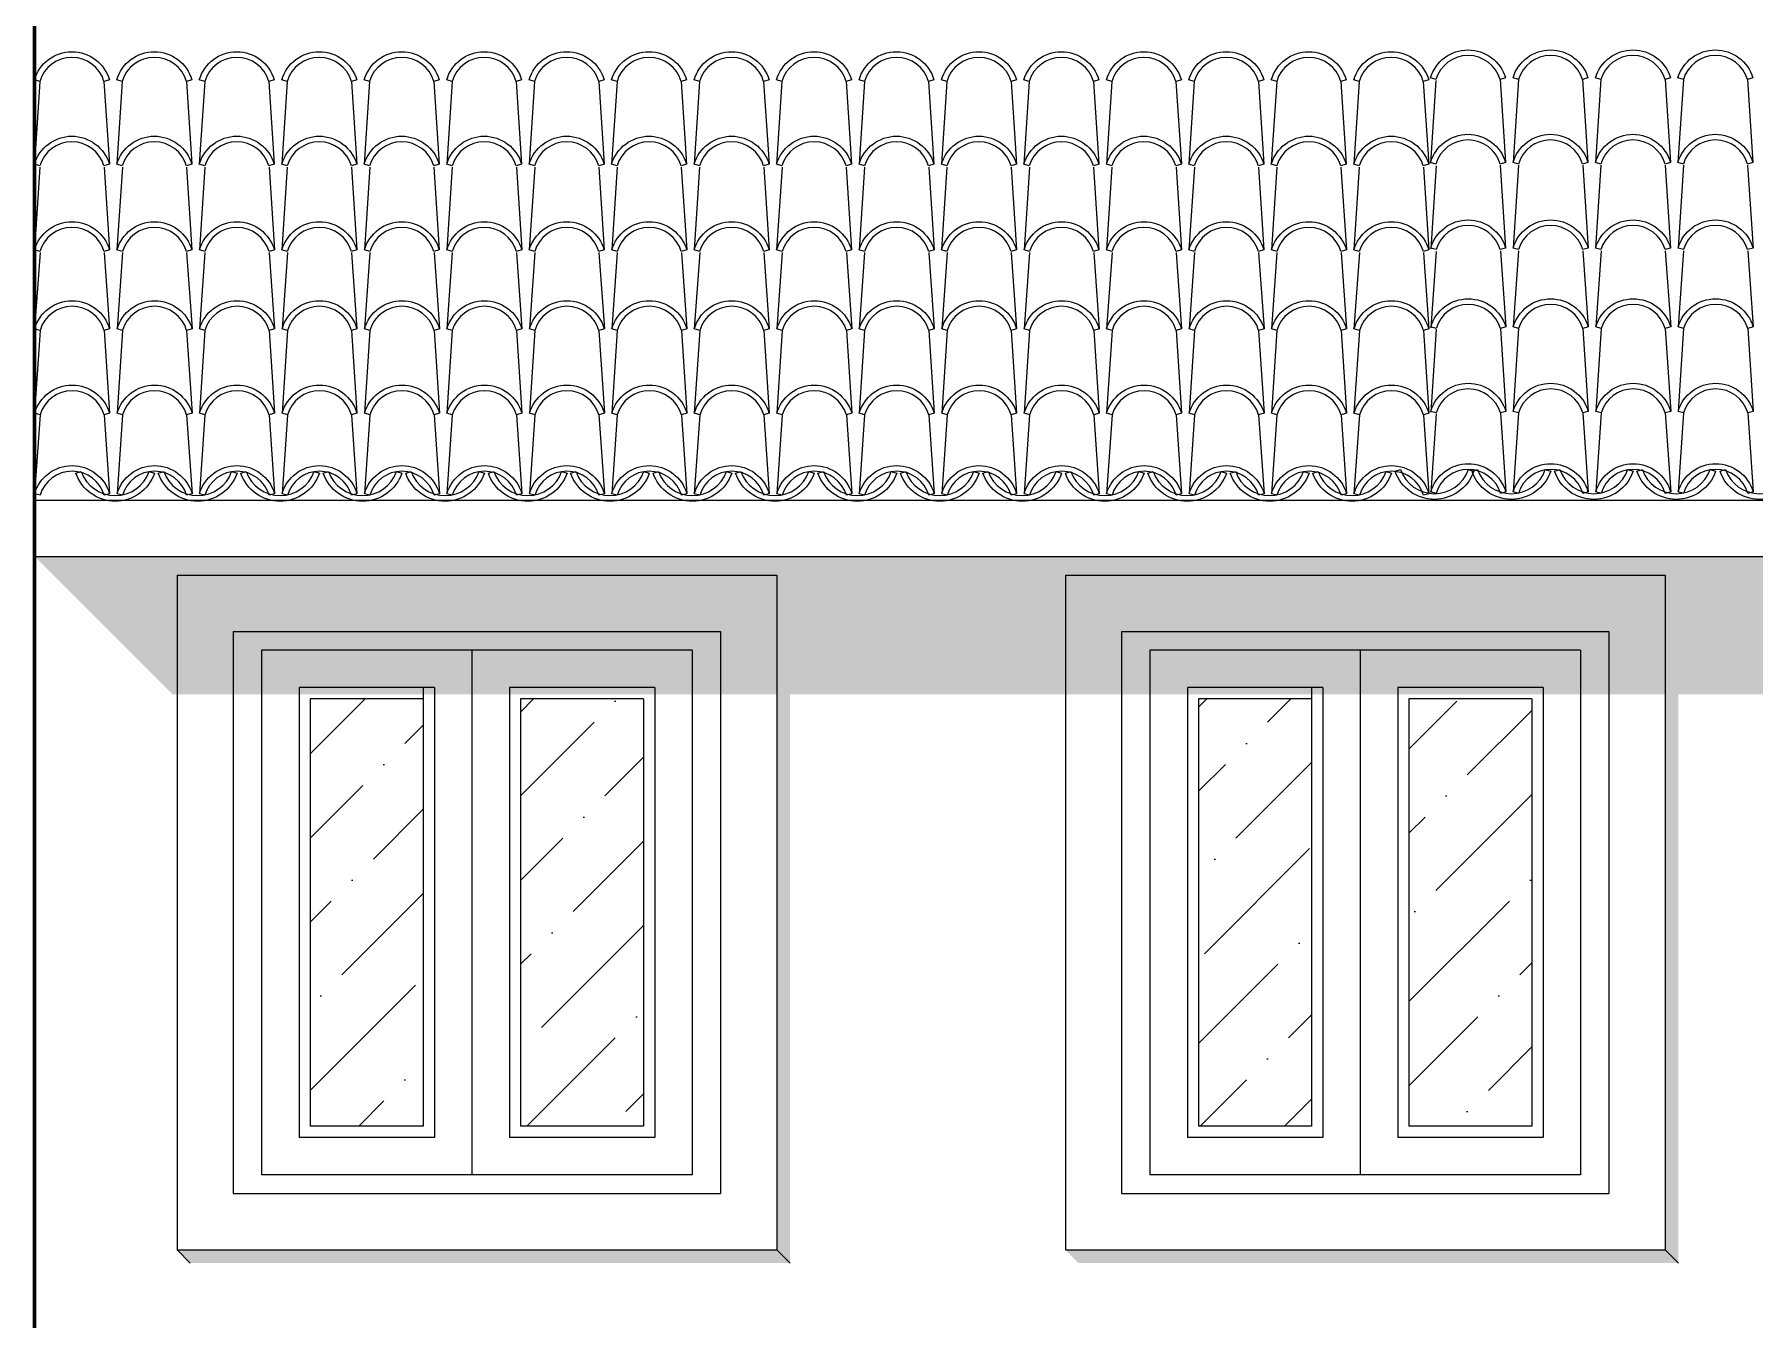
# Model space of a CAD drawing. Extents: x -111 to 1137, y -130 to 54.
# Drawn here: x 481.435 to 486.025, y 30.988 to 34.417 of the extents above; entities that cross this region are included whole.
import ezdxf

# ---------------------------------------------------------------- set-up
doc = ezdxf.new("R2010")
doc.units = 0
doc.layers.get('0').update_dxf_attribs({"lineweight": 0})
for name, color, linetype, lineweight in [('FACHADAS', 7, 'Continuous', 0), ('Muro div', 150, 'Continuous', 18), ('muros', 5, 'Continuous', 60), ('VENTANAS', 4, 'Continuous', 9)]:
    doc.layers.add(name, color=color, linetype=linetype, lineweight=lineweight)
pattern_1 = [(45, (566.05219, 98.1937), (0.0841899, 0.3086963), [0.396875, -0.079375, 0, -0.079375])]

msp = doc.modelspace()

# ---------------------------------------------------------------- hatches: boundary and pattern name
h = msp.add_hatch(color=256)
h.set_gradient(color1=(138, 138, 138), color2=(138, 138, 138), one_color=1, tint=0.54)
h.paths.add_polyline_path([(481.4358, 33.0244), (486.4508, 33.0244), (486.4508, 32.6564), (481.8038, 32.6564)])
h = msp.add_hatch(color=256)
h.set_gradient(color1=(138, 138, 138), color2=(138, 138, 138), one_color=1, tint=0.54)
h.paths.add_polyline_path([(483.4158, 31.1744), (481.8158, 31.1744), (481.8512, 31.1391), (483.4512, 31.1391)])
h.paths.add_polyline_path([(483.4512, 32.9391), (483.4158, 32.9744), (483.4158, 31.1744), (483.4512, 31.1391)])
h = msp.add_hatch(color=256)
h.set_gradient(color1=(138, 138, 138), color2=(138, 138, 138), one_color=1, tint=0.54)
h.paths.add_polyline_path([(485.7858, 31.1744), (484.1858, 31.1744), (484.2212, 31.1391), (485.8212, 31.1391)])
h.paths.add_polyline_path([(485.8212, 32.9391), (485.7858, 32.9744), (485.7858, 31.1744), (485.8212, 31.1391)])
at = {"layer": 'VENTANAS'}
h = msp.add_hatch(dxfattribs=at)
h.set_pattern_fill('ANSI36', color=256, scale=0.05, style=0)
h.set_pattern_definition(pattern_1)
h.paths.add_polyline_path([(482.4725, 32.6444), (482.1712, 32.6444), (482.1712, 31.5044), (482.4725, 31.5044)])
h = msp.add_hatch(dxfattribs=at)
h.set_pattern_fill('ANSI36', color=256, scale=0.05, style=0)
h.set_pattern_definition(pattern_1)
h.paths.add_polyline_path([(482.7325, 31.5044), (483.0604, 31.5044), (483.0604, 32.6444), (482.7325, 32.6444)])
h = msp.add_hatch(dxfattribs=at)
h.set_pattern_fill('ANSI36', color=256, scale=0.05, style=0)
h.set_pattern_definition(pattern_1)
h.paths.add_polyline_path([(484.8425, 32.6444), (484.5412, 32.6444), (484.5412, 31.5044), (484.8425, 31.5044)])
h = msp.add_hatch(dxfattribs=at)
h.set_pattern_fill('ANSI36', color=256, scale=0.05, style=0)
h.set_pattern_definition(pattern_1)
h.paths.add_polyline_path([(485.1025, 31.5044), (485.4304, 31.5044), (485.4304, 32.6444), (485.1025, 32.6444)])

# ---------------------------------------------------------------- linework, layer by layer
for p, q in [((481.4358, 34.5244), (481.4358, 33.3244)), ((481.4358, 33.1744), (481.4358, 33.0244)), ((481.4358, 33.0244), (481.4358, 32.8244)), ((484.3358, 32.8244), (485.6358, 32.8244)), ((484.3358, 32.8244), (484.3358, 31.3244)), ((485.6358, 32.8244), (485.6358, 31.3244)), ((484.3358, 31.3244), (485.6358, 31.3244)), ((481.8158, 31.1744), (481.8512, 31.1391)), ((483.4158, 31.1744), (483.4512, 31.1391)), ((485.7858, 31.1744), (485.8212, 31.1391))]:
    msp.add_line(p, q)
at = {"layer": 'FACHADAS', "color": 34, "linetype": 'Continuous', "ltscale": 5}
for p, q in [((481.4496, 34.2918), (481.4352, 34.0707)), ((481.6208, 34.2918), (481.6352, 34.0707)), ((481.6696, 34.2918), (481.6552, 34.0707)), ((481.8408, 34.2918), (481.8552, 34.0707)), ((481.8896, 34.2918), (481.8752, 34.0707)), ((482.0608, 34.2918), (482.0752, 34.0707)), ((482.1096, 34.2918), (482.0952, 34.0707)), ((482.2808, 34.2918), (482.2952, 34.0707)), ((482.3296, 34.2918), (482.3152, 34.0707)), ((482.5008, 34.2918), (482.5152, 34.0707)), ((482.5496, 34.2918), (482.5352, 34.0707)), ((482.7208, 34.2918), (482.7352, 34.0707)), ((482.7696, 34.2918), (482.7552, 34.0707)), ((482.9408, 34.2918), (482.9552, 34.0707)), ((482.9896, 34.2918), (482.9752, 34.0707)), ((483.1608, 34.2918), (483.1752, 34.0707)), ((483.2096, 34.2918), (483.1952, 34.0707)), ((483.3808, 34.2918), (483.3952, 34.0707)), ((483.4296, 34.2918), (483.4152, 34.0707)), ((483.6008, 34.2918), (483.6152, 34.0707)), ((483.6496, 34.2918), (483.6352, 34.0707)), ((483.8208, 34.2918), (483.8352, 34.0707)), ((483.8696, 34.2918), (483.8552, 34.0707)), ((484.0408, 34.2918), (484.0552, 34.0707)), ((484.0896, 34.2918), (484.0752, 34.0707)), ((484.2608, 34.2918), (484.2752, 34.0707)), ((484.3096, 34.2918), (484.2952, 34.0707)), ((484.4808, 34.2918), (484.4952, 34.0707)), ((484.5296, 34.2918), (484.5152, 34.0707)), ((484.7008, 34.2918), (484.7152, 34.0707)), ((484.7496, 34.2918), (484.7352, 34.0707)), ((484.9208, 34.2918), (484.9352, 34.0707)), ((484.9696, 34.2918), (484.9552, 34.0707)), ((485.1408, 34.2918), (485.1552, 34.0707)), ((485.1745, 34.2947), (485.1601, 34.0736)), ((485.3457, 34.2968), (485.3601, 34.0757)), ((485.3945, 34.2968), (485.3801, 34.0757)), ((485.5657, 34.2968), (485.5801, 34.0757)), ((485.6145, 34.2968), (485.6001, 34.0757)), ((485.7857, 34.2968), (485.8001, 34.0757)), ((485.8345, 34.2968), (485.8201, 34.0757)), ((486.0057, 34.2968), (486.0201, 34.0757)), ((481.4499, 34.0634), (481.4355, 33.8423)), ((481.6211, 34.0634), (481.6355, 33.8423)), ((481.6699, 34.0634), (481.6555, 33.8423)), ((481.8411, 34.0634), (481.8555, 33.8423)), ((481.8899, 34.0634), (481.8755, 33.8423)), ((482.0611, 34.0634), (482.0755, 33.8423)), ((482.1099, 34.0634), (482.0955, 33.8423)), ((482.2811, 34.0634), (482.2955, 33.8423)), ((482.3299, 34.0634), (482.3155, 33.8423)), ((482.5011, 34.0634), (482.5155, 33.8423)), ((482.5499, 34.0634), (482.5355, 33.8423)), ((482.7211, 34.0634), (482.7355, 33.8423)), ((482.7699, 34.0634), (482.7555, 33.8423)), ((482.9411, 34.0634), (482.9555, 33.8423)), ((482.9899, 34.0634), (482.9755, 33.8423)), ((483.1611, 34.0634), (483.1755, 33.8423)), ((483.2099, 34.0634), (483.1955, 33.8423)), ((483.3811, 34.0634), (483.3955, 33.8423)), ((483.4299, 34.0634), (483.4155, 33.8423)), ((483.6011, 34.0634), (483.6155, 33.8423)), ((483.6499, 34.0634), (483.6355, 33.8423)), ((483.8211, 34.0634), (483.8355, 33.8423)), ((483.8699, 34.0634), (483.8555, 33.8423)), ((484.0411, 34.0634), (484.0555, 33.8423)), ((484.0899, 34.0634), (484.0755, 33.8423)), ((484.2611, 34.0634), (484.2755, 33.8423)), ((484.3099, 34.0634), (484.2955, 33.8423)), ((484.4811, 34.0634), (484.4955, 33.8423)), ((484.5299, 34.0634), (484.5155, 33.8423)), ((484.7011, 34.0634), (484.7155, 33.8423)), ((484.7499, 34.0634), (484.7355, 33.8423)), ((484.9211, 34.0634), (484.9355, 33.8423)), ((484.9699, 34.0634), (484.9555, 33.8423)), ((485.1411, 34.0634), (485.1555, 33.8423)), ((485.1748, 34.0663), (485.1604, 33.8452)), ((485.346, 34.0684), (485.3604, 33.8473)), ((485.3948, 34.0684), (485.3804, 33.8473)), ((485.566, 34.0684), (485.5804, 33.8473)), ((485.6148, 34.0684), (485.6004, 33.8473)), ((485.786, 34.0684), (485.8004, 33.8473)), ((485.8348, 34.0684), (485.8204, 33.8473)), ((486.006, 34.0684), (486.0204, 33.8473)), ((481.4502, 33.835), (481.4358, 33.6318)), ((481.6214, 33.835), (481.6358, 33.6318)), ((481.6702, 33.835), (481.6558, 33.6318)), ((481.8414, 33.835), (481.8558, 33.6318)), ((481.8902, 33.835), (481.8758, 33.6318)), ((482.0614, 33.835), (482.0758, 33.6318)), ((482.1102, 33.835), (482.0958, 33.6318)), ((482.2814, 33.835), (482.2958, 33.6318)), ((482.3302, 33.835), (482.3158, 33.6318)), ((482.5014, 33.835), (482.5158, 33.6318)), ((482.5502, 33.835), (482.5358, 33.6318)), ((482.7214, 33.835), (482.7358, 33.6318)), ((482.7702, 33.835), (482.7558, 33.6318)), ((482.9414, 33.835), (482.9558, 33.6318)), ((482.9902, 33.835), (482.9758, 33.6318)), ((483.1614, 33.835), (483.1758, 33.6318)), ((483.2102, 33.835), (483.1958, 33.6318)), ((483.3814, 33.835), (483.3958, 33.6318)), ((483.4302, 33.835), (483.4158, 33.6318)), ((483.6014, 33.835), (483.6158, 33.6318)), ((483.6502, 33.835), (483.6358, 33.6318)), ((483.8214, 33.835), (483.8358, 33.6318)), ((483.8702, 33.835), (483.8558, 33.6318)), ((484.0414, 33.835), (484.0558, 33.6318)), ((484.0902, 33.835), (484.0758, 33.6318)), ((484.2614, 33.835), (484.2758, 33.6318)), ((484.3102, 33.835), (484.2958, 33.6318)), ((484.4814, 33.835), (484.4958, 33.6318)), ((484.5302, 33.835), (484.5158, 33.6318)), ((484.7014, 33.835), (484.7158, 33.6318)), ((484.7502, 33.835), (484.7358, 33.6318)), ((484.9214, 33.835), (484.9358, 33.6318)), ((484.9702, 33.835), (484.9558, 33.6318)), ((485.1414, 33.835), (485.1558, 33.6318)), ((485.1751, 33.8379), (485.1607, 33.6347)), ((485.3463, 33.84), (485.3607, 33.6368)), ((485.3951, 33.84), (485.3807, 33.6368)), ((485.5663, 33.84), (485.5807, 33.6368)), ((485.6151, 33.84), (485.6007, 33.6368)), ((485.7863, 33.84), (485.8007, 33.6368)), ((485.8351, 33.84), (485.8207, 33.6368)), ((486.0063, 33.84), (486.0207, 33.6368)), ((481.4502, 33.6276), (481.4358, 33.4065)), ((481.6214, 33.6276), (481.6358, 33.4065)), ((481.6702, 33.6276), (481.6558, 33.4065)), ((481.8414, 33.6276), (481.8558, 33.4065)), ((481.8902, 33.6276), (481.8758, 33.4065)), ((482.0614, 33.6276), (482.0758, 33.4065)), ((482.1102, 33.6276), (482.0958, 33.4065)), ((482.2814, 33.6276), (482.2958, 33.4065)), ((482.3302, 33.6276), (482.3158, 33.4065)), ((482.5014, 33.6276), (482.5158, 33.4065)), ((482.5502, 33.6276), (482.5358, 33.4065)), ((482.7214, 33.6276), (482.7358, 33.4065)), ((482.7702, 33.6276), (482.7558, 33.4065)), ((482.9414, 33.6276), (482.9558, 33.4065)), ((482.9902, 33.6276), (482.9758, 33.4065)), ((483.1614, 33.6276), (483.1758, 33.4065)), ((483.2102, 33.6276), (483.1958, 33.4065)), ((483.3814, 33.6276), (483.3958, 33.4065)), ((483.4302, 33.6276), (483.4158, 33.4065)), ((483.6014, 33.6276), (483.6158, 33.4065)), ((483.6502, 33.6276), (483.6358, 33.4065)), ((483.8214, 33.6276), (483.8358, 33.4065)), ((483.8702, 33.6276), (483.8558, 33.4065)), ((484.0414, 33.6276), (484.0558, 33.4065)), ((484.0902, 33.6276), (484.0758, 33.4065)), ((484.2614, 33.6276), (484.2758, 33.4065)), ((484.3102, 33.6276), (484.2958, 33.4065)), ((484.4814, 33.6276), (484.4958, 33.4065)), ((484.5302, 33.6276), (484.5158, 33.4065)), ((484.7014, 33.6276), (484.7158, 33.4065)), ((484.7502, 33.6276), (484.7358, 33.4065)), ((484.9214, 33.6276), (484.9358, 33.4065)), ((484.9702, 33.6276), (484.9558, 33.4065)), ((485.1414, 33.6276), (485.1558, 33.4065)), ((485.1751, 33.6305), (485.1607, 33.4094)), ((485.3463, 33.6326), (485.3607, 33.4115)), ((485.3951, 33.6326), (485.3807, 33.4115)), ((485.5663, 33.6326), (485.5807, 33.4115)), ((485.6151, 33.6326), (485.6007, 33.4115)), ((485.7863, 33.6326), (485.8007, 33.4115)), ((485.8351, 33.6326), (485.8207, 33.4115)), ((486.0063, 33.6326), (486.0207, 33.4115)), ((481.4502, 33.4023), (481.4358, 33.1918)), ((481.6214, 33.4023), (481.6358, 33.1918)), ((481.6702, 33.4023), (481.6558, 33.1918)), ((481.8414, 33.4023), (481.8558, 33.1918)), ((481.8902, 33.4023), (481.8758, 33.1918)), ((482.0614, 33.4023), (482.0758, 33.1918)), ((482.1102, 33.4023), (482.0958, 33.1918)), ((482.2814, 33.4023), (482.2958, 33.1918)), ((482.3302, 33.4023), (482.3158, 33.1918)), ((482.5014, 33.4023), (482.5158, 33.1918)), ((482.5502, 33.4023), (482.5358, 33.1918)), ((482.7214, 33.4023), (482.7358, 33.1918)), ((482.7702, 33.4023), (482.7558, 33.1918)), ((482.9414, 33.4023), (482.9558, 33.1918)), ((482.9902, 33.4023), (482.9758, 33.1918)), ((483.1614, 33.4023), (483.1758, 33.1918)), ((483.2102, 33.4023), (483.1958, 33.1918)), ((483.3814, 33.4023), (483.3958, 33.1918)), ((483.4302, 33.4023), (483.4158, 33.1918)), ((483.6014, 33.4023), (483.6158, 33.1918)), ((483.6502, 33.4023), (483.6358, 33.1918)), ((483.8214, 33.4023), (483.8358, 33.1918)), ((483.8702, 33.4023), (483.8558, 33.1918)), ((484.0414, 33.4023), (484.0558, 33.1918)), ((484.0902, 33.4023), (484.0758, 33.1918)), ((484.2614, 33.4023), (484.2758, 33.1918)), ((484.3102, 33.4023), (484.2958, 33.1918)), ((484.4814, 33.4023), (484.4958, 33.1918)), ((484.5302, 33.4023), (484.5158, 33.1918)), ((484.7014, 33.4023), (484.7158, 33.1918)), ((484.7502, 33.4023), (484.7358, 33.1918)), ((484.9214, 33.4023), (484.9358, 33.1918)), ((484.9702, 33.4023), (484.9558, 33.1918)), ((485.1414, 33.4023), (485.1558, 33.1918)), ((485.1751, 33.4052), (485.1607, 33.1947)), ((485.3463, 33.4073), (485.3607, 33.1968)), ((485.3951, 33.4073), (485.3807, 33.1968)), ((485.5663, 33.4073), (485.5807, 33.1968)), ((485.6151, 33.4073), (485.6007, 33.1968)), ((485.7863, 33.4073), (485.8007, 33.1968)), ((485.8351, 33.4073), (485.8207, 33.1968)), ((486.0063, 33.4073), (486.0207, 33.1968))]:
    msp.add_line(p, q, dxfattribs=at)
at = {"layer": 'FACHADAS', "color": 1}
for p, q in [((483.1904, 32.7744), (482.0412, 32.7744)), ((482.0412, 32.7744), (482.0412, 31.3744)), ((482.6025, 32.7744), (482.6025, 31.3744)), ((483.1904, 32.7744), (483.1904, 31.3744)), ((485.5604, 32.7744), (484.4112, 32.7744)), ((484.4112, 32.7744), (484.4112, 31.3744)), ((484.9725, 32.7744), (484.9725, 31.3744)), ((485.5604, 32.7744), (485.5604, 31.3744)), ((482.5025, 32.6744), (482.1412, 32.6744)), ((482.1412, 32.6744), (482.1412, 31.4744)), ((482.5025, 32.6744), (482.5025, 31.4744)), ((483.0904, 32.6744), (482.7025, 32.6744)), ((482.7025, 32.6744), (482.7025, 31.4744)), ((483.0904, 32.6744), (483.0904, 31.4744)), ((484.8725, 32.6744), (484.5112, 32.6744)), ((484.5112, 32.6744), (484.5112, 31.4744)), ((484.8725, 32.6744), (484.8725, 31.4744)), ((485.4604, 32.6744), (485.0725, 32.6744)), ((485.0725, 32.6744), (485.0725, 31.4744)), ((485.4604, 32.6744), (485.4604, 31.4744)), ((482.5025, 31.4744), (482.1412, 31.4744)), ((483.0904, 31.4744), (482.7025, 31.4744)), ((484.8725, 31.4744), (484.5112, 31.4744)), ((485.4604, 31.4744), (485.0725, 31.4744)), ((483.1904, 31.3744), (482.0412, 31.3744)), ((485.5604, 31.3744), (484.4112, 31.3744))]:
    msp.add_line(p, q, dxfattribs=at)
at = {"layer": 'FACHADAS', "color": 134}
for p, q in [((482.4725, 32.6444), (482.1712, 32.6444)), ((482.1712, 32.6444), (482.1712, 31.5044)), ((482.4725, 32.6744), (482.4725, 31.5044)), ((483.0604, 32.6444), (482.7325, 32.6444)), ((482.7325, 32.6444), (482.7325, 31.5044)), ((483.0604, 32.6444), (483.0604, 31.5044)), ((484.8425, 32.6444), (484.5412, 32.6444)), ((484.5412, 32.6444), (484.5412, 31.5044)), ((484.8425, 32.6744), (484.8425, 31.5044)), ((485.4304, 32.6444), (485.1025, 32.6444)), ((485.1025, 32.6444), (485.1025, 31.5044)), ((485.4304, 32.6444), (485.4304, 31.5044)), ((482.4725, 31.5044), (482.1712, 31.5044)), ((483.0604, 31.5044), (482.7325, 31.5044)), ((484.8425, 31.5044), (484.5412, 31.5044)), ((485.4304, 31.5044), (485.1025, 31.5044))]:
    msp.add_line(p, q, dxfattribs=at)
at = {"layer": 'FACHADAS', "color": 34, "linetype": 'Continuous', "ltscale": 5}
for points in [[(485.3601, 34.301), (485.3457, 34.2968, 0.75), (485.1745, 34.2968), (485.1601, 34.301, -0.75)], [(485.5801, 34.301), (485.5657, 34.2968, 0.75), (485.3945, 34.2968), (485.3801, 34.301, -0.75)], [(485.8001, 34.301), (485.7857, 34.2968, 0.75), (485.6145, 34.2968), (485.6001, 34.301, -0.75)], [(486.0201, 34.301), (486.0057, 34.2968, 0.75), (485.8345, 34.2968), (485.8201, 34.301, -0.75)], [(481.6352, 34.296), (481.6208, 34.2918, 0.75), (481.4496, 34.2918), (481.4352, 34.296, -0.75)], [(481.8552, 34.296), (481.8408, 34.2918, 0.75), (481.6696, 34.2918), (481.6552, 34.296, -0.75)], [(482.0752, 34.296), (482.0608, 34.2918, 0.75), (481.8896, 34.2918), (481.8752, 34.296, -0.75)], [(482.2952, 34.296), (482.2808, 34.2918, 0.75), (482.1096, 34.2918), (482.0952, 34.296, -0.75)], [(482.5152, 34.296), (482.5008, 34.2918, 0.75), (482.3296, 34.2918), (482.3152, 34.296, -0.75)], [(482.7352, 34.296), (482.7208, 34.2918, 0.75), (482.5496, 34.2918), (482.5352, 34.296, -0.75)], [(482.9552, 34.296), (482.9408, 34.2918, 0.75), (482.7696, 34.2918), (482.7552, 34.296, -0.75)], [(483.1752, 34.296), (483.1608, 34.2918, 0.75), (482.9896, 34.2918), (482.9752, 34.296, -0.75)], [(483.3952, 34.296), (483.3808, 34.2918, 0.75), (483.2096, 34.2918), (483.1952, 34.296, -0.75)], [(483.6152, 34.296), (483.6008, 34.2918, 0.75), (483.4296, 34.2918), (483.4152, 34.296, -0.75)], [(483.8352, 34.296), (483.8208, 34.2918, 0.75), (483.6496, 34.2918), (483.6352, 34.296, -0.75)], [(484.0552, 34.296), (484.0408, 34.2918, 0.75), (483.8696, 34.2918), (483.8552, 34.296, -0.75)], [(484.2752, 34.296), (484.2608, 34.2918, 0.75), (484.0896, 34.2918), (484.0752, 34.296, -0.75)], [(484.4952, 34.296), (484.4808, 34.2918, 0.75), (484.3096, 34.2918), (484.2952, 34.296, -0.75)], [(484.7152, 34.296), (484.7008, 34.2918, 0.75), (484.5296, 34.2918), (484.5152, 34.296, -0.75)], [(484.9352, 34.296), (484.9208, 34.2918, 0.75), (484.7496, 34.2918), (484.7352, 34.296, -0.75)], [(485.1552, 34.296), (485.1408, 34.2918, 0.75), (484.9696, 34.2918), (484.9552, 34.296, -0.75)], [(481.6352, 34.0707), (481.6208, 34.0665, 0.75), (481.4496, 34.0665), (481.4352, 34.0707, -0.75)], [(481.8552, 34.0707), (481.8408, 34.0665, 0.75), (481.6696, 34.0665), (481.6552, 34.0707, -0.75)], [(482.0752, 34.0707), (482.0608, 34.0665, 0.75), (481.8896, 34.0665), (481.8752, 34.0707, -0.75)], [(482.2952, 34.0707), (482.2808, 34.0665, 0.75), (482.1096, 34.0665), (482.0952, 34.0707, -0.75)], [(482.5152, 34.0707), (482.5008, 34.0665, 0.75), (482.3296, 34.0665), (482.3152, 34.0707, -0.75)], [(482.7352, 34.0707), (482.7208, 34.0665, 0.75), (482.5496, 34.0665), (482.5352, 34.0707, -0.75)], [(482.9552, 34.0707), (482.9408, 34.0665, 0.75), (482.7696, 34.0665), (482.7552, 34.0707, -0.75)], [(483.1752, 34.0707), (483.1608, 34.0665, 0.75), (482.9896, 34.0665), (482.9752, 34.0707, -0.75)], [(483.3952, 34.0707), (483.3808, 34.0665, 0.75), (483.2096, 34.0665), (483.1952, 34.0707, -0.75)], [(483.6152, 34.0707), (483.6008, 34.0665, 0.75), (483.4296, 34.0665), (483.4152, 34.0707, -0.75)], [(483.8352, 34.0707), (483.8208, 34.0665, 0.75), (483.6496, 34.0665), (483.6352, 34.0707, -0.75)], [(484.0552, 34.0707), (484.0408, 34.0665, 0.75), (483.8696, 34.0665), (483.8552, 34.0707, -0.75)], [(484.2752, 34.0707), (484.2608, 34.0665, 0.75), (484.0896, 34.0665), (484.0752, 34.0707, -0.75)], [(484.4952, 34.0707), (484.4808, 34.0665, 0.75), (484.3096, 34.0665), (484.2952, 34.0707, -0.75)], [(484.7152, 34.0707), (484.7008, 34.0665, 0.75), (484.5296, 34.0665), (484.5152, 34.0707, -0.75)], [(484.9352, 34.0707), (484.9208, 34.0665, 0.75), (484.7496, 34.0665), (484.7352, 34.0707, -0.75)], [(485.1552, 34.0707), (485.1408, 34.0665, 0.75), (484.9696, 34.0665), (484.9552, 34.0707, -0.75)], [(485.3601, 34.0757), (485.3457, 34.0715, 0.75), (485.1745, 34.0715), (485.1601, 34.0757, -0.75)], [(485.5801, 34.0757), (485.5657, 34.0715, 0.75), (485.3945, 34.0715), (485.3801, 34.0757, -0.75)], [(485.8001, 34.0757), (485.7857, 34.0715, 0.75), (485.6145, 34.0715), (485.6001, 34.0757, -0.75)], [(486.0201, 34.0757), (486.0057, 34.0715, 0.75), (485.8345, 34.0715), (485.8201, 34.0757, -0.75)], [(481.6355, 33.8423), (481.6211, 33.8381, 0.75), (481.4499, 33.8381), (481.4355, 33.8423, -0.75)], [(481.8555, 33.8423), (481.8411, 33.8381, 0.75), (481.6699, 33.8381), (481.6555, 33.8423, -0.75)], [(482.0755, 33.8423), (482.0611, 33.8381, 0.75), (481.8899, 33.8381), (481.8755, 33.8423, -0.75)], [(482.2955, 33.8423), (482.2811, 33.8381, 0.75), (482.1099, 33.8381), (482.0955, 33.8423, -0.75)], [(482.5155, 33.8423), (482.5011, 33.8381, 0.75), (482.3299, 33.8381), (482.3155, 33.8423, -0.75)], [(482.7355, 33.8423), (482.7211, 33.8381, 0.75), (482.5499, 33.8381), (482.5355, 33.8423, -0.75)], [(482.9555, 33.8423), (482.9411, 33.8381, 0.75), (482.7699, 33.8381), (482.7555, 33.8423, -0.75)], [(483.1755, 33.8423), (483.1611, 33.8381, 0.75), (482.9899, 33.8381), (482.9755, 33.8423, -0.75)], [(483.3955, 33.8423), (483.3811, 33.8381, 0.75), (483.2099, 33.8381), (483.1955, 33.8423, -0.75)], [(483.6155, 33.8423), (483.6011, 33.8381, 0.75), (483.4299, 33.8381), (483.4155, 33.8423, -0.75)], [(483.8355, 33.8423), (483.8211, 33.8381, 0.75), (483.6499, 33.8381), (483.6355, 33.8423, -0.75)], [(484.0555, 33.8423), (484.0411, 33.8381, 0.75), (483.8699, 33.8381), (483.8555, 33.8423, -0.75)], [(484.2755, 33.8423), (484.2611, 33.8381, 0.75), (484.0899, 33.8381), (484.0755, 33.8423, -0.75)], [(484.4955, 33.8423), (484.4811, 33.8381, 0.75), (484.3099, 33.8381), (484.2955, 33.8423, -0.75)], [(484.7155, 33.8423), (484.7011, 33.8381, 0.75), (484.5299, 33.8381), (484.5155, 33.8423, -0.75)], [(484.9355, 33.8423), (484.9211, 33.8381, 0.75), (484.7499, 33.8381), (484.7355, 33.8423, -0.75)], [(485.1555, 33.8423), (485.1411, 33.8381, 0.75), (484.9699, 33.8381), (484.9555, 33.8423, -0.75)], [(485.3604, 33.8473), (485.346, 33.8431, 0.75), (485.1748, 33.8431), (485.1604, 33.8473, -0.75)], [(485.5804, 33.8473), (485.566, 33.8431, 0.75), (485.3948, 33.8431), (485.3804, 33.8473, -0.75)], [(485.8004, 33.8473), (485.786, 33.8431, 0.75), (485.6148, 33.8431), (485.6004, 33.8473, -0.75)], [(486.0204, 33.8473), (486.006, 33.8431, 0.75), (485.8348, 33.8431), (485.8204, 33.8473, -0.75)], [(481.6358, 33.6318), (481.6214, 33.6276, 0.75), (481.4502, 33.6276), (481.4358, 33.6318, -0.75)], [(481.8558, 33.6318), (481.8414, 33.6276, 0.75), (481.6702, 33.6276), (481.6558, 33.6318, -0.75)], [(482.0758, 33.6318), (482.0614, 33.6276, 0.75), (481.8902, 33.6276), (481.8758, 33.6318, -0.75)], [(482.2958, 33.6318), (482.2814, 33.6276, 0.75), (482.1102, 33.6276), (482.0958, 33.6318, -0.75)], [(482.5158, 33.6318), (482.5014, 33.6276, 0.75), (482.3302, 33.6276), (482.3158, 33.6318, -0.75)], [(482.7358, 33.6318), (482.7214, 33.6276, 0.75), (482.5502, 33.6276), (482.5358, 33.6318, -0.75)], [(482.9558, 33.6318), (482.9414, 33.6276, 0.75), (482.7702, 33.6276), (482.7558, 33.6318, -0.75)], [(483.1758, 33.6318), (483.1614, 33.6276, 0.75), (482.9902, 33.6276), (482.9758, 33.6318, -0.75)], [(483.3958, 33.6318), (483.3814, 33.6276, 0.75), (483.2102, 33.6276), (483.1958, 33.6318, -0.75)], [(483.6158, 33.6318), (483.6014, 33.6276, 0.75), (483.4302, 33.6276), (483.4158, 33.6318, -0.75)], [(483.8358, 33.6318), (483.8214, 33.6276, 0.75), (483.6502, 33.6276), (483.6358, 33.6318, -0.75)], [(484.0558, 33.6318), (484.0414, 33.6276, 0.75), (483.8702, 33.6276), (483.8558, 33.6318, -0.75)], [(484.2758, 33.6318), (484.2614, 33.6276, 0.75), (484.0902, 33.6276), (484.0758, 33.6318, -0.75)], [(484.4958, 33.6318), (484.4814, 33.6276, 0.75), (484.3102, 33.6276), (484.2958, 33.6318, -0.75)], [(484.7158, 33.6318), (484.7014, 33.6276, 0.75), (484.5302, 33.6276), (484.5158, 33.6318, -0.75)], [(484.9358, 33.6318), (484.9214, 33.6276, 0.75), (484.7502, 33.6276), (484.7358, 33.6318, -0.75)], [(485.1558, 33.6318), (485.1414, 33.6276, 0.75), (484.9702, 33.6276), (484.9558, 33.6318, -0.75)], [(485.3607, 33.6368), (485.3463, 33.6326, 0.75), (485.1751, 33.6326), (485.1607, 33.6368, -0.75)], [(485.5807, 33.6368), (485.5663, 33.6326, 0.75), (485.3951, 33.6326), (485.3807, 33.6368, -0.75)], [(485.8007, 33.6368), (485.7863, 33.6326, 0.75), (485.6151, 33.6326), (485.6007, 33.6368, -0.75)], [(486.0207, 33.6368), (486.0063, 33.6326, 0.75), (485.8351, 33.6326), (485.8207, 33.6368, -0.75)], [(481.6358, 33.4065), (481.6214, 33.4023, 0.75), (481.4502, 33.4023), (481.4358, 33.4065, -0.75)], [(481.8558, 33.4065), (481.8414, 33.4023, 0.75), (481.6702, 33.4023), (481.6558, 33.4065, -0.75)], [(482.0758, 33.4065), (482.0614, 33.4023, 0.75), (481.8902, 33.4023), (481.8758, 33.4065, -0.75)], [(482.2958, 33.4065), (482.2814, 33.4023, 0.75), (482.1102, 33.4023), (482.0958, 33.4065, -0.75)], [(482.5158, 33.4065), (482.5014, 33.4023, 0.75), (482.3302, 33.4023), (482.3158, 33.4065, -0.75)], [(482.7358, 33.4065), (482.7214, 33.4023, 0.75), (482.5502, 33.4023), (482.5358, 33.4065, -0.75)], [(482.9558, 33.4065), (482.9414, 33.4023, 0.75), (482.7702, 33.4023), (482.7558, 33.4065, -0.75)], [(483.1758, 33.4065), (483.1614, 33.4023, 0.75), (482.9902, 33.4023), (482.9758, 33.4065, -0.75)], [(483.3958, 33.4065), (483.3814, 33.4023, 0.75), (483.2102, 33.4023), (483.1958, 33.4065, -0.75)], [(483.6158, 33.4065), (483.6014, 33.4023, 0.75), (483.4302, 33.4023), (483.4158, 33.4065, -0.75)], [(483.8358, 33.4065), (483.8214, 33.4023, 0.75), (483.6502, 33.4023), (483.6358, 33.4065, -0.75)], [(484.0558, 33.4065), (484.0414, 33.4023, 0.75), (483.8702, 33.4023), (483.8558, 33.4065, -0.75)], [(484.2758, 33.4065), (484.2614, 33.4023, 0.75), (484.0902, 33.4023), (484.0758, 33.4065, -0.75)], [(484.4958, 33.4065), (484.4814, 33.4023, 0.75), (484.3102, 33.4023), (484.2958, 33.4065, -0.75)], [(484.7158, 33.4065), (484.7014, 33.4023, 0.75), (484.5302, 33.4023), (484.5158, 33.4065, -0.75)], [(484.9358, 33.4065), (484.9214, 33.4023, 0.75), (484.7502, 33.4023), (484.7358, 33.4065, -0.75)], [(485.1558, 33.4065), (485.1414, 33.4023, 0.75), (484.9702, 33.4023), (484.9558, 33.4065, -0.75)], [(485.3607, 33.4115), (485.3463, 33.4073, 0.75), (485.1751, 33.4073), (485.1607, 33.4115, -0.75)], [(485.5807, 33.4115), (485.5663, 33.4073, 0.75), (485.3951, 33.4073), (485.3807, 33.4115, -0.75)], [(485.8007, 33.4115), (485.7863, 33.4073, 0.75), (485.6151, 33.4073), (485.6007, 33.4115, -0.75)], [(486.0207, 33.4115), (486.0063, 33.4073, 0.75), (485.8351, 33.4073), (485.8207, 33.4115, -0.75)], [(481.6358, 33.1918), (481.6214, 33.1876, 0.75), (481.4502, 33.1876), (481.4358, 33.1918, -0.75)], [(481.5458, 33.2468), (481.5602, 33.251, 0.708609), (481.7414, 33.251), (481.7558, 33.2468, -0.714286)], [(481.8558, 33.1918), (481.8414, 33.1876, 0.75), (481.6702, 33.1876), (481.6558, 33.1918, -0.75)], [(481.7658, 33.2468), (481.7802, 33.251, 0.708609), (481.9614, 33.251), (481.9758, 33.2468, -0.714286)], [(482.0758, 33.1918), (482.0614, 33.1876, 0.75), (481.8902, 33.1876), (481.8758, 33.1918, -0.75)], [(481.9858, 33.2468), (482.0002, 33.251, 0.708609), (482.1814, 33.251), (482.1958, 33.2468, -0.714286)], [(482.2958, 33.1918), (482.2814, 33.1876, 0.75), (482.1102, 33.1876), (482.0958, 33.1918, -0.75)], [(482.2058, 33.2468), (482.2202, 33.251, 0.708609), (482.4014, 33.251), (482.4158, 33.2468, -0.714286)], [(482.5158, 33.1918), (482.5014, 33.1876, 0.75), (482.3302, 33.1876), (482.3158, 33.1918, -0.75)], [(482.4258, 33.2468), (482.4402, 33.251, 0.708609), (482.6214, 33.251), (482.6358, 33.2468, -0.714286)], [(482.7358, 33.1918), (482.7214, 33.1876, 0.75), (482.5502, 33.1876), (482.5358, 33.1918, -0.75)], [(482.6463, 33.2468), (482.6607, 33.251, 0.708609), (482.8419, 33.251), (482.8563, 33.2468, -0.714286)], [(482.9558, 33.1918), (482.9414, 33.1876, 0.75), (482.7702, 33.1876), (482.7558, 33.1918, -0.75)], [(482.8658, 33.2468), (482.8802, 33.251, 0.708609), (483.0614, 33.251), (483.0758, 33.2468, -0.714286)], [(483.1758, 33.1918), (483.1614, 33.1876, 0.75), (482.9902, 33.1876), (482.9758, 33.1918, -0.75)], [(483.0858, 33.2468), (483.1002, 33.251, 0.708609), (483.2814, 33.251), (483.2958, 33.2468, -0.714286)], [(483.3958, 33.1918), (483.3814, 33.1876, 0.75), (483.2102, 33.1876), (483.1958, 33.1918, -0.75)], [(483.3058, 33.2468), (483.3202, 33.251, 0.708609), (483.5014, 33.251), (483.5158, 33.2468, -0.714286)], [(483.3058, 33.2468), (483.3202, 33.251, 0.708609), (483.5014, 33.251), (483.5158, 33.2468, -0.714286)], [(483.6158, 33.1918), (483.6014, 33.1876, 0.75), (483.4302, 33.1876), (483.4158, 33.1918, -0.75)], [(483.5258, 33.2468), (483.5402, 33.251, 0.708609), (483.7214, 33.251), (483.7358, 33.2468, -0.714286)], [(483.5258, 33.2468), (483.5402, 33.251, 0.708609), (483.7214, 33.251), (483.7358, 33.2468, -0.714286)], [(483.8358, 33.1918), (483.8214, 33.1876, 0.75), (483.6502, 33.1876), (483.6358, 33.1918, -0.75)], [(483.7458, 33.2468), (483.7602, 33.251, 0.708609), (483.9414, 33.251), (483.9558, 33.2468, -0.714286)], [(484.0558, 33.1918), (484.0414, 33.1876, 0.75), (483.8702, 33.1876), (483.8558, 33.1918, -0.75)], [(483.9658, 33.2468), (483.9802, 33.251, 0.708609), (484.1614, 33.251), (484.1758, 33.2468, -0.714286)], [(483.9658, 33.2468), (483.9802, 33.251, 0.708609), (484.1614, 33.251), (484.1758, 33.2468, -0.714286)], [(484.2758, 33.1918), (484.2614, 33.1876, 0.75), (484.0902, 33.1876), (484.0758, 33.1918, -0.75)], [(484.1858, 33.2468), (484.2002, 33.251, 0.708609), (484.3814, 33.251), (484.3958, 33.2468, -0.714286)], [(484.1858, 33.2468), (484.2002, 33.251, 0.708609), (484.3814, 33.251), (484.3958, 33.2468, -0.714286)], [(484.4958, 33.1918), (484.4814, 33.1876, 0.75), (484.3102, 33.1876), (484.2958, 33.1918, -0.75)], [(484.4058, 33.2468), (484.4202, 33.251, 0.708609), (484.6014, 33.251), (484.6158, 33.2468, -0.714286)], [(484.7158, 33.1918), (484.7014, 33.1876, 0.75), (484.5302, 33.1876), (484.5158, 33.1918, -0.75)], [(484.6258, 33.2468), (484.6402, 33.251, 0.708609), (484.8214, 33.251), (484.8358, 33.2468, -0.714286)], [(484.6258, 33.2468), (484.6402, 33.251, 0.708609), (484.8214, 33.251), (484.8358, 33.2468, -0.714286)], [(484.9358, 33.1918), (484.9214, 33.1876, 0.75), (484.7502, 33.1876), (484.7358, 33.1918, -0.75)], [(484.8458, 33.2468), (484.8602, 33.251, 0.708609), (485.0414, 33.251), (485.0558, 33.2468, -0.714286)], [(484.8458, 33.2468), (484.8602, 33.251, 0.708609), (485.0414, 33.251), (485.0558, 33.2468, -0.714286)], [(485.1558, 33.1918), (485.1414, 33.1876, 0.75), (484.9702, 33.1876), (484.9558, 33.1918, -0.75)], [(485.0655, 33.2518), (485.0799, 33.256, 0.708609), (485.2611, 33.256), (485.2755, 33.2518, -0.714286)], [(485.3607, 33.1968), (485.3463, 33.1926, 0.75), (485.1751, 33.1926), (485.1607, 33.1968, -0.75)], [(485.2707, 33.2518), (485.2851, 33.256, 0.708609), (485.4663, 33.256), (485.4807, 33.2518, -0.714286)], [(485.5807, 33.1968), (485.5663, 33.1926, 0.75), (485.3951, 33.1926), (485.3807, 33.1968, -0.75)], [(485.4907, 33.2518), (485.5051, 33.256, 0.708609), (485.6863, 33.256), (485.7007, 33.2518, -0.714286)], [(485.4907, 33.2518), (485.5051, 33.256, 0.708609), (485.6863, 33.256), (485.7007, 33.2518, -0.714286)], [(485.8007, 33.1968), (485.7863, 33.1926, 0.75), (485.6151, 33.1926), (485.6007, 33.1968, -0.75)], [(485.7107, 33.2518), (485.7251, 33.256, 0.708609), (485.9063, 33.256), (485.9207, 33.2518, -0.714286)], [(485.7107, 33.2518), (485.7251, 33.256, 0.708609), (485.9063, 33.256), (485.9207, 33.2518, -0.714286)], [(486.0207, 33.1968), (486.0063, 33.1926, 0.75), (485.8351, 33.1926), (485.8207, 33.1968, -0.75)], [(485.9325, 33.2518), (485.9469, 33.256, 0.708609), (486.1281, 33.256), (486.1425, 33.2518, -0.714286)]]:
    msp.add_lwpolyline(points, format="xyb", close=True, dxfattribs=at)
at = {"layer": 'Muro div'}
for p, q in [((481.4358, 33.1744), (486.4508, 33.1744)), ((481.4358, 33.0244), (486.4508, 33.0244)), ((481.8158, 32.9744), (483.4158, 32.9744)), ((481.8158, 32.9744), (481.8158, 31.1744)), ((483.4158, 32.9744), (483.4158, 31.1744)), ((484.1858, 32.9744), (485.7858, 32.9744)), ((484.1858, 32.9744), (484.1858, 31.1744)), ((485.7858, 32.9744), (485.7858, 31.1744)), ((481.9658, 32.8244), (483.2658, 32.8244)), ((481.9658, 32.8244), (481.9658, 31.3244)), ((483.2658, 32.8244), (483.2658, 31.3244)), ((484.3358, 32.8244), (485.6358, 32.8244)), ((484.3358, 32.8244), (484.3358, 31.3244)), ((485.6358, 32.8244), (485.6358, 31.3244)), ((481.9658, 31.3244), (483.2658, 31.3244)), ((484.3358, 31.3244), (485.6358, 31.3244)), ((481.8158, 31.1744), (483.4158, 31.1744)), ((484.1858, 31.1744), (485.7858, 31.1744))]:
    msp.add_line(p, q, dxfattribs=at)
at = {"layer": 'muros'}
for q in [(481.4358, 34.6744), (481.4358, 30.3729)]:
    msp.add_line((481.4358, 33.3244), q, dxfattribs=at)

doc.saveas('drawing.dxf')
